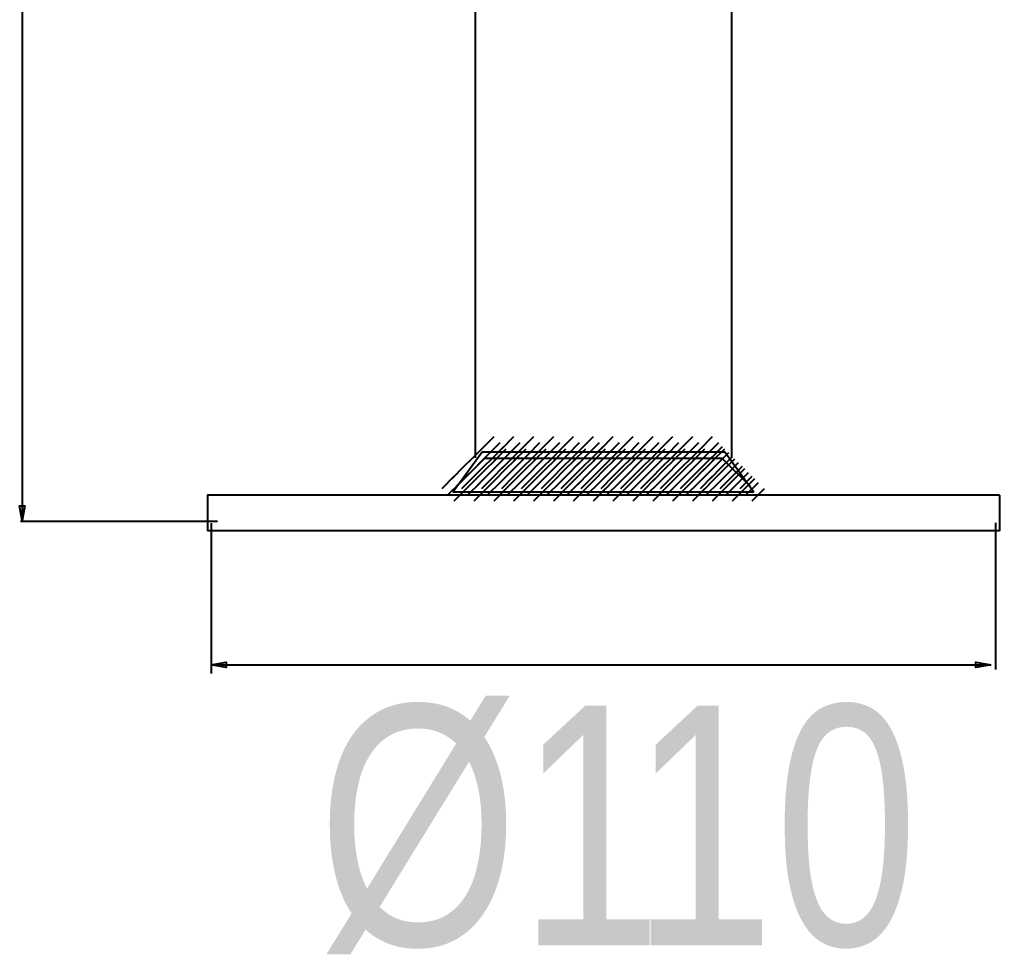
# Model space of a CAD drawing. Extents: x 25 to 223, y 27 to 321.
# Drawn here: x 38.94 to 74.28, y 26.64 to 60.35 of the extents above; entities that cross this region are included whole.
import ezdxf

# ---------------------------------------------------------------- set-up
doc = ezdxf.new("R2010")
doc.units = 0
doc.layers.add('LIVELLO_1', color=160, linetype='Continuous')
doc.styles.add('STD', font='txt')

# ---------------------------------------------------------------- blocks, each defined once
blk = doc.blocks.new('AI9-BLK169')
at = {"layer": 'LIVELLO_1', "color": 7}
for p, q in [((4.666382, -0.332279), (5.105976, 0.110071)), ((4.886179, -0.552077), (5.326979, -0.109726)), ((5.105976, -0.771874), (5.54936, -0.332279))]:
    blk.add_line(p, q, dxfattribs=at)
blk = doc.blocks.new('AI9-BLK168')
at = {"layer": 'LIVELLO_1', "color": 7}
blk.add_blockref('AI9-BLK169', (0, 0), dxfattribs=at)
blk = doc.blocks.new('AI9-BLK165')
at = {"layer": 'LIVELLO_1', "color": 7}
for p, q in [((4.216625, -0.332279), (4.656219, 0.110071)), ((4.436422, -0.552077), (4.878427, -0.109726)), ((4.656219, -0.771874), (5.098225, -0.332279))]:
    blk.add_line(p, q, dxfattribs=at)
blk = doc.blocks.new('AI9-BLK164')
at = {"layer": 'LIVELLO_1', "color": 7}
blk.add_blockref('AI9-BLK165', (0, 0), dxfattribs=at)
blk = doc.blocks.new('AI9-BLK163')
at = {"layer": 'LIVELLO_1', "color": 7}
for p, q in [((4.488098, -0.150895), (4.927692, 0.291111)), ((4.707895, -0.373104), (5.147489, 0.071658)), ((4.927692, -0.592901), (5.36987, -0.150895))]:
    blk.add_line(p, q, dxfattribs=at)
blk = doc.blocks.new('AI9-BLK162')
at = {"layer": 'LIVELLO_1', "color": 7}
blk.add_blockref('AI9-BLK163', (0, 0), dxfattribs=at)
blk = doc.blocks.new('AI9-BLK159')
at = {"layer": 'LIVELLO_1', "color": 7}
for p, q in [((3.499873, -0.332279), (3.939294, 0.110071)), ((3.719497, -0.552077), (4.161675, -0.109726)), ((3.939294, -0.771874), (4.381472, -0.332279))]:
    blk.add_line(p, q, dxfattribs=at)
blk = doc.blocks.new('AI9-BLK158')
at = {"layer": 'LIVELLO_1', "color": 7}
blk.add_blockref('AI9-BLK159', (0, 0), dxfattribs=at)
blk = doc.blocks.new('AI9-BLK157')
at = {"layer": 'LIVELLO_1', "color": 7}
for p, q in [((3.858851, -0.150895), (4.298446, 0.291111)), ((4.078649, -0.373104), (4.520654, 0.071658)), ((4.298446, -0.592901), (4.740451, -0.150895))]:
    blk.add_line(p, q, dxfattribs=at)
blk = doc.blocks.new('AI9-BLK156')
at = {"layer": 'LIVELLO_1', "color": 7}
blk.add_blockref('AI9-BLK157', (0, 0), dxfattribs=at)
blk = doc.blocks.new('AI9-BLK155')
at = {"layer": 'LIVELLO_1', "color": 7}
for p, q in [((4.216625, 0.092156), (4.656219, 0.534162)), ((4.436422, -0.127641), (4.878427, 0.314365)), ((4.656219, -0.347438), (5.098225, 0.092156))]:
    blk.add_line(p, q, dxfattribs=at)
blk = doc.blocks.new('AI9-BLK154')
at = {"layer": 'LIVELLO_1', "color": 7}
blk.add_blockref('AI9-BLK155', (0, 0), dxfattribs=at)
blk = doc.blocks.new('AI9-BLK151')
at = {"layer": 'LIVELLO_1', "color": 7}
for p, q in [((2.782948, -0.332279), (3.225126, 0.110071)), ((3.002745, -0.552077), (3.444923, -0.109726)), ((3.225126, -0.771874), (3.664548, -0.332279))]:
    blk.add_line(p, q, dxfattribs=at)
blk = doc.blocks.new('AI9-BLK150')
at = {"layer": 'LIVELLO_1', "color": 7}
blk.add_blockref('AI9-BLK151', (0, 0), dxfattribs=at)
blk = doc.blocks.new('AI9-BLK149')
at = {"layer": 'LIVELLO_1', "color": 7}
for p, q in [((3.142099, -0.150895), (3.584105, 0.291111)), ((3.361724, -0.373104), (3.803902, 0.071658)), ((3.584105, -0.592901), (4.023699, -0.150895))]:
    blk.add_line(p, q, dxfattribs=at)
blk = doc.blocks.new('AI9-BLK148')
at = {"layer": 'LIVELLO_1', "color": 7}
blk.add_blockref('AI9-BLK149', (0, 0), dxfattribs=at)
blk = doc.blocks.new('AI9-BLK147')
at = {"layer": 'LIVELLO_1', "color": 7}
for p, q in [((3.499873, 0.092156), (3.939294, 0.534162)), ((3.719497, -0.127641), (4.161675, 0.314365)), ((3.939294, -0.347438), (4.381472, 0.092156))]:
    blk.add_line(p, q, dxfattribs=at)
blk = doc.blocks.new('AI9-BLK146')
at = {"layer": 'LIVELLO_1', "color": 7}
blk.add_blockref('AI9-BLK147', (0, 0), dxfattribs=at)
blk = doc.blocks.new('AI9-BLK145')
at = {"layer": 'LIVELLO_1', "color": 7}
for p, q in [((3.858851, 0.270957), (4.298446, 0.712963)), ((4.078649, 0.05116), (4.520654, 0.490754)), ((4.298446, -0.168637), (4.740451, 0.270957))]:
    blk.add_line(p, q, dxfattribs=at)
blk = doc.blocks.new('AI9-BLK144')
at = {"layer": 'LIVELLO_1', "color": 7}
blk.add_blockref('AI9-BLK145', (0, 0), dxfattribs=at)
blk = doc.blocks.new('AI9-BLK141')
at = {"layer": 'LIVELLO_1', "color": 7}
for p, q in [((2.066196, -0.332279), (2.508202, 0.110071)), ((2.288405, -0.552077), (2.727999, -0.109726)), ((2.508202, -0.771874), (2.947796, -0.332279))]:
    blk.add_line(p, q, dxfattribs=at)
blk = doc.blocks.new('AI9-BLK140')
at = {"layer": 'LIVELLO_1', "color": 7}
blk.add_blockref('AI9-BLK141', (0, 0), dxfattribs=at)
blk = doc.blocks.new('AI9-BLK139')
at = {"layer": 'LIVELLO_1', "color": 7}
for p, q in [((2.423969, -0.150895), (2.867353, 0.291111)), ((2.643766, -0.373104), (3.08715, 0.071658)), ((2.867353, -0.592901), (3.306775, -0.150895))]:
    blk.add_line(p, q, dxfattribs=at)
blk = doc.blocks.new('AI9-BLK138')
at = {"layer": 'LIVELLO_1', "color": 7}
blk.add_blockref('AI9-BLK139', (0, 0), dxfattribs=at)
blk = doc.blocks.new('AI9-BLK137')
at = {"layer": 'LIVELLO_1', "color": 7}
for p, q in [((2.782948, 0.092156), (3.225126, 0.534162)), ((3.002745, -0.127641), (3.444923, 0.314365)), ((3.225126, -0.347438), (3.664548, 0.092156))]:
    blk.add_line(p, q, dxfattribs=at)
blk = doc.blocks.new('AI9-BLK136')
at = {"layer": 'LIVELLO_1', "color": 7}
blk.add_blockref('AI9-BLK137', (0, 0), dxfattribs=at)
blk = doc.blocks.new('AI9-BLK135')
at = {"layer": 'LIVELLO_1', "color": 7}
for p, q in [((3.142099, 0.270957), (3.584105, 0.712963)), ((3.361724, 0.05116), (3.803902, 0.490754)), ((3.584105, -0.168637), (4.023699, 0.270957))]:
    blk.add_line(p, q, dxfattribs=at)
blk = doc.blocks.new('AI9-BLK134')
at = {"layer": 'LIVELLO_1', "color": 7}
blk.add_blockref('AI9-BLK135', (0, 0), dxfattribs=at)
blk = doc.blocks.new('AI9-BLK133')
at = {"layer": 'LIVELLO_1', "color": 7}
for p, q in [((3.499873, 0.449929), (3.939294, 0.891935)), ((3.719497, 0.230132), (4.161675, 0.669727)), ((3.939294, 0.010335), (4.381472, 0.449929))]:
    blk.add_line(p, q, dxfattribs=at)
blk = doc.blocks.new('AI9-BLK132')
at = {"layer": 'LIVELLO_1', "color": 7}
blk.add_blockref('AI9-BLK133', (0, 0), dxfattribs=at)
blk = doc.blocks.new('AI9-BLK129')
at = {"layer": 'LIVELLO_1', "color": 7}
for p, q in [((1.351855, -0.332279), (1.79145, 0.110071)), ((1.571653, -0.552077), (2.011247, -0.109726)), ((1.79145, -0.771874), (2.233455, -0.332279))]:
    blk.add_line(p, q, dxfattribs=at)
blk = doc.blocks.new('AI9-BLK128')
at = {"layer": 'LIVELLO_1', "color": 7}
blk.add_blockref('AI9-BLK129', (0, 0), dxfattribs=at)
blk = doc.blocks.new('AI9-BLK127')
at = {"layer": 'LIVELLO_1', "color": 7}
for p, q in [((1.707045, -0.150895), (2.149223, 0.291111)), ((1.929426, -0.373104), (2.36902, 0.071658)), ((2.149223, -0.592901), (2.588817, -0.150895))]:
    blk.add_line(p, q, dxfattribs=at)
blk = doc.blocks.new('AI9-BLK126')
at = {"layer": 'LIVELLO_1', "color": 7}
blk.add_blockref('AI9-BLK127', (0, 0), dxfattribs=at)
blk = doc.blocks.new('AI9-BLK125')
at = {"layer": 'LIVELLO_1', "color": 7}
for p, q in [((2.066196, 0.092156), (2.508202, 0.534162)), ((2.288405, -0.127641), (2.727999, 0.314365)), ((2.508202, -0.347438), (2.947796, 0.092156))]:
    blk.add_line(p, q, dxfattribs=at)
blk = doc.blocks.new('AI9-BLK124')
at = {"layer": 'LIVELLO_1', "color": 7}
blk.add_blockref('AI9-BLK125', (0, 0), dxfattribs=at)
blk = doc.blocks.new('AI9-BLK123')
at = {"layer": 'LIVELLO_1', "color": 7}
for p, q in [((2.423969, 0.270957), (2.867353, 0.712963)), ((2.643766, 0.05116), (3.08715, 0.490754)), ((2.867353, -0.168637), (3.306775, 0.270957))]:
    blk.add_line(p, q, dxfattribs=at)
blk = doc.blocks.new('AI9-BLK122')
at = {"layer": 'LIVELLO_1', "color": 7}
blk.add_blockref('AI9-BLK123', (0, 0), dxfattribs=at)
blk = doc.blocks.new('AI9-BLK121')
at = {"layer": 'LIVELLO_1', "color": 7}
for p, q in [((2.782948, 0.449929), (3.225126, 0.891935)), ((3.002745, 0.230132), (3.444923, 0.669727)), ((3.225126, 0.010335), (3.664548, 0.449929))]:
    blk.add_line(p, q, dxfattribs=at)
blk = doc.blocks.new('AI9-BLK120')
at = {"layer": 'LIVELLO_1', "color": 7}
blk.add_blockref('AI9-BLK121', (0, 0), dxfattribs=at)
blk = doc.blocks.new('AI9-BLK117')
at = {"layer": 'LIVELLO_1', "color": 7}
for p, q in [((0.635103, -0.332279), (1.074525, 0.110071)), ((0.854728, -0.552077), (1.294322, -0.109726)), ((1.074525, -0.771874), (1.516703, -0.332279))]:
    blk.add_line(p, q, dxfattribs=at)
blk = doc.blocks.new('AI9-BLK116')
at = {"layer": 'LIVELLO_1', "color": 7}
blk.add_blockref('AI9-BLK117', (0, 0), dxfattribs=at)
blk = doc.blocks.new('AI9-BLK115')
at = {"layer": 'LIVELLO_1', "color": 7}
for p, q in [((0.992877, -0.150895), (1.432298, 0.291111)), ((1.212674, -0.373104), (1.652096, 0.071658)), ((1.432298, -0.592901), (1.874476, -0.150895))]:
    blk.add_line(p, q, dxfattribs=at)
blk = doc.blocks.new('AI9-BLK114')
at = {"layer": 'LIVELLO_1', "color": 7}
blk.add_blockref('AI9-BLK115', (0, 0), dxfattribs=at)
blk = doc.blocks.new('AI9-BLK113')
at = {"layer": 'LIVELLO_1', "color": 7}
for p, q in [((1.351855, 0.092156), (1.79145, 0.534162)), ((1.571653, -0.127641), (2.011247, 0.311953)), ((1.79145, -0.347438), (2.233455, 0.092156))]:
    blk.add_line(p, q, dxfattribs=at)
blk = doc.blocks.new('AI9-BLK112')
at = {"layer": 'LIVELLO_1', "color": 7}
blk.add_blockref('AI9-BLK113', (0, 0), dxfattribs=at)
blk = doc.blocks.new('AI9-BLK111')
at = {"layer": 'LIVELLO_1', "color": 7}
for p, q in [((1.707045, 0.270957), (2.149223, 0.712963)), ((1.929426, 0.05116), (2.36902, 0.490754)), ((2.149223, -0.168637), (2.588817, 0.270957))]:
    blk.add_line(p, q, dxfattribs=at)
blk = doc.blocks.new('AI9-BLK110')
at = {"layer": 'LIVELLO_1', "color": 7}
blk.add_blockref('AI9-BLK111', (0, 0), dxfattribs=at)
blk = doc.blocks.new('AI9-BLK109')
at = {"layer": 'LIVELLO_1', "color": 7}
for p, q in [((2.066196, 0.449929), (2.508202, 0.891935)), ((2.288405, 0.230132), (2.727999, 0.669727)), ((2.508202, 0.010335), (2.947796, 0.449929))]:
    blk.add_line(p, q, dxfattribs=at)
blk = doc.blocks.new('AI9-BLK108')
at = {"layer": 'LIVELLO_1', "color": 7}
blk.add_blockref('AI9-BLK109', (0, 0), dxfattribs=at)
blk = doc.blocks.new('AI9-BLK105')
at = {"layer": 'LIVELLO_1', "color": 7}
for p, q in [((-0.083027, -0.332279), (0.356567, 0.110071)), ((0.13677, -0.552077), (0.580154, -0.109726)), ((0.356567, -0.771874), (0.799951, -0.332279))]:
    blk.add_line(p, q, dxfattribs=at)
blk = doc.blocks.new('AI9-BLK104')
at = {"layer": 'LIVELLO_1', "color": 7}
blk.add_blockref('AI9-BLK105', (0, 0), dxfattribs=at)
blk = doc.blocks.new('AI9-BLK103')
at = {"layer": 'LIVELLO_1', "color": 7}
for p, q in [((0.275952, -0.150895), (0.715546, 0.291111)), ((0.495749, -0.373104), (0.937927, 0.071658)), ((0.715546, -0.592901), (1.157724, -0.150895))]:
    blk.add_line(p, q, dxfattribs=at)
blk = doc.blocks.new('AI9-BLK102')
at = {"layer": 'LIVELLO_1', "color": 7}
blk.add_blockref('AI9-BLK103', (0, 0), dxfattribs=at)
blk = doc.blocks.new('AI9-BLK101')
at = {"layer": 'LIVELLO_1', "color": 7}
for p, q in [((0.635103, 0.092156), (1.074525, 0.534162)), ((0.854728, -0.127641), (1.294322, 0.311953)), ((1.074525, -0.347438), (1.516703, 0.092156))]:
    blk.add_line(p, q, dxfattribs=at)
blk = doc.blocks.new('AI9-BLK100')
at = {"layer": 'LIVELLO_1', "color": 7}
blk.add_blockref('AI9-BLK101', (0, 0), dxfattribs=at)
blk = doc.blocks.new('AI9-BLK99')
at = {"layer": 'LIVELLO_1', "color": 7}
for p, q in [((0.992877, 0.270957), (1.432298, 0.712963)), ((1.212674, 0.05116), (1.652096, 0.490754)), ((1.432298, -0.168637), (1.874476, 0.270957))]:
    blk.add_line(p, q, dxfattribs=at)
blk = doc.blocks.new('AI9-BLK98')
at = {"layer": 'LIVELLO_1', "color": 7}
blk.add_blockref('AI9-BLK99', (0, 0), dxfattribs=at)
blk = doc.blocks.new('AI9-BLK97')
at = {"layer": 'LIVELLO_1', "color": 7}
for p, q in [((1.351855, 0.449929), (1.79145, 0.891935)), ((1.571653, 0.230132), (2.011247, 0.669727)), ((1.79145, 0.010335), (2.233455, 0.449929))]:
    blk.add_line(p, q, dxfattribs=at)
blk = doc.blocks.new('AI9-BLK96')
at = {"layer": 'LIVELLO_1', "color": 7}
blk.add_blockref('AI9-BLK97', (0, 0), dxfattribs=at)
blk = doc.blocks.new('AI9-BLK93')
at = {"layer": 'LIVELLO_1', "color": 7}
for p, q in [((-0.799951, -0.332279), (-0.357773, 0.110071)), ((-0.580154, -0.552077), (-0.137976, -0.109726)), ((-0.357773, -0.771874), (0.081821, -0.332279))]:
    blk.add_line(p, q, dxfattribs=at)
blk = doc.blocks.new('AI9-BLK92')
at = {"layer": 'LIVELLO_1', "color": 7}
blk.add_blockref('AI9-BLK93', (0, 0), dxfattribs=at)
blk = doc.blocks.new('AI9-BLK91')
at = {"layer": 'LIVELLO_1', "color": 7}
for p, q in [((-0.4408, -0.150895), (0.001206, 0.291111)), ((-0.221003, -0.373104), (0.221003, 0.071658)), ((0.001206, -0.592901), (0.4408, -0.150895))]:
    blk.add_line(p, q, dxfattribs=at)
blk = doc.blocks.new('AI9-BLK90')
at = {"layer": 'LIVELLO_1', "color": 7}
blk.add_blockref('AI9-BLK91', (0, 0), dxfattribs=at)
blk = doc.blocks.new('AI9-BLK89')
at = {"layer": 'LIVELLO_1', "color": 7}
for p, q in [((-0.083027, 0.092156), (0.356567, 0.534162)), ((0.13677, -0.127641), (0.580154, 0.311953)), ((0.356567, -0.347438), (0.799951, 0.092156))]:
    blk.add_line(p, q, dxfattribs=at)
blk = doc.blocks.new('AI9-BLK88')
at = {"layer": 'LIVELLO_1', "color": 7}
blk.add_blockref('AI9-BLK89', (0, 0), dxfattribs=at)
blk = doc.blocks.new('AI9-BLK87')
at = {"layer": 'LIVELLO_1', "color": 7}
for p, q in [((0.275952, 0.270957), (0.715546, 0.712963)), ((0.495749, 0.05116), (0.937927, 0.490754)), ((0.715546, -0.168637), (1.157724, 0.270957))]:
    blk.add_line(p, q, dxfattribs=at)
blk = doc.blocks.new('AI9-BLK86')
at = {"layer": 'LIVELLO_1', "color": 7}
blk.add_blockref('AI9-BLK87', (0, 0), dxfattribs=at)
blk = doc.blocks.new('AI9-BLK85')
at = {"layer": 'LIVELLO_1', "color": 7}
for p, q in [((0.635103, 0.449929), (1.074525, 0.891935)), ((0.854728, 0.230132), (1.294322, 0.669727)), ((1.074525, 0.010335), (1.516703, 0.449929))]:
    blk.add_line(p, q, dxfattribs=at)
blk = doc.blocks.new('AI9-BLK84')
at = {"layer": 'LIVELLO_1', "color": 7}
blk.add_blockref('AI9-BLK85', (0, 0), dxfattribs=at)
blk = doc.blocks.new('AI9-BLK81')
at = {"layer": 'LIVELLO_1', "color": 7}
for p, q in [((-1.516703, -0.332279), (-1.074698, 0.110071)), ((-1.294322, -0.552077), (-0.8549, -0.109726)), ((-1.074698, -0.771874), (-0.635103, -0.332279))]:
    blk.add_line(p, q, dxfattribs=at)
blk = doc.blocks.new('AI9-BLK80')
at = {"layer": 'LIVELLO_1', "color": 7}
blk.add_blockref('AI9-BLK81', (0, 0), dxfattribs=at)
blk = doc.blocks.new('AI9-BLK79')
at = {"layer": 'LIVELLO_1', "color": 7}
for p, q in [((-1.157724, -0.150895), (-0.715546, 0.291111)), ((-0.937927, -0.373104), (-0.495749, 0.071658)), ((-0.715546, -0.592901), (-0.275952, -0.150895))]:
    blk.add_line(p, q, dxfattribs=at)
blk = doc.blocks.new('AI9-BLK78')
at = {"layer": 'LIVELLO_1', "color": 7}
blk.add_blockref('AI9-BLK79', (0, 0), dxfattribs=at)
blk = doc.blocks.new('AI9-BLK77')
at = {"layer": 'LIVELLO_1', "color": 7}
for p, q in [((-0.799951, 0.092156), (-0.357773, 0.534162)), ((-0.580154, -0.127641), (-0.137976, 0.311953)), ((-0.357773, -0.347438), (0.081821, 0.092156))]:
    blk.add_line(p, q, dxfattribs=at)
blk = doc.blocks.new('AI9-BLK76')
at = {"layer": 'LIVELLO_1', "color": 7}
blk.add_blockref('AI9-BLK77', (0, 0), dxfattribs=at)
blk = doc.blocks.new('AI9-BLK75')
at = {"layer": 'LIVELLO_1', "color": 7}
for p, q in [((-0.4408, 0.270957), (-0.001378, 0.712963)), ((-0.221003, 0.05116), (0.221003, 0.490754)), ((-0.001378, -0.168637), (0.4408, 0.270957))]:
    blk.add_line(p, q, dxfattribs=at)
blk = doc.blocks.new('AI9-BLK74')
at = {"layer": 'LIVELLO_1', "color": 7}
blk.add_blockref('AI9-BLK75', (0, 0), dxfattribs=at)
blk = doc.blocks.new('AI9-BLK73')
at = {"layer": 'LIVELLO_1', "color": 7}
for p, q in [((-0.083027, 0.449929), (0.356567, 0.891935)), ((0.13677, 0.230132), (0.580154, 0.669727)), ((0.356567, 0.010335), (0.799951, 0.449929))]:
    blk.add_line(p, q, dxfattribs=at)
blk = doc.blocks.new('AI9-BLK72')
at = {"layer": 'LIVELLO_1', "color": 7}
blk.add_blockref('AI9-BLK73', (0, 0), dxfattribs=at)
blk = doc.blocks.new('AI9-BLK69')
at = {"layer": 'LIVELLO_1', "color": 7}
for p, q in [((-2.233628, -0.332279), (-1.79145, 0.110071)), ((-2.011247, -0.552077), (-1.571653, -0.109726)), ((-1.79145, -0.771874), (-1.351855, -0.332279))]:
    blk.add_line(p, q, dxfattribs=at)
blk = doc.blocks.new('AI9-BLK68')
at = {"layer": 'LIVELLO_1', "color": 7}
blk.add_blockref('AI9-BLK69', (0, 0), dxfattribs=at)
blk = doc.blocks.new('AI9-BLK67')
at = {"layer": 'LIVELLO_1', "color": 7}
for p, q in [((-1.874476, -0.150895), (-1.432471, 0.291111)), ((-1.652096, -0.373104), (-1.212674, 0.071658)), ((-1.432471, -0.592901), (-0.992877, -0.150895))]:
    blk.add_line(p, q, dxfattribs=at)
blk = doc.blocks.new('AI9-BLK66')
at = {"layer": 'LIVELLO_1', "color": 7}
blk.add_blockref('AI9-BLK67', (0, 0), dxfattribs=at)
blk = doc.blocks.new('AI9-BLK65')
at = {"layer": 'LIVELLO_1', "color": 7}
for p, q in [((-1.516703, 0.092156), (-1.074698, 0.534162)), ((-1.294322, -0.127641), (-0.8549, 0.311953)), ((-1.074698, -0.347438), (-0.635103, 0.092156))]:
    blk.add_line(p, q, dxfattribs=at)
blk = doc.blocks.new('AI9-BLK64')
at = {"layer": 'LIVELLO_1', "color": 7}
blk.add_blockref('AI9-BLK65', (0, 0), dxfattribs=at)
blk = doc.blocks.new('AI9-BLK63')
at = {"layer": 'LIVELLO_1', "color": 7}
for p, q in [((-1.157724, 0.270957), (-0.715546, 0.712963)), ((-0.937927, 0.05116), (-0.495749, 0.490754)), ((-0.715546, -0.168637), (-0.275952, 0.270957))]:
    blk.add_line(p, q, dxfattribs=at)
blk = doc.blocks.new('AI9-BLK62')
at = {"layer": 'LIVELLO_1', "color": 7}
blk.add_blockref('AI9-BLK63', (0, 0), dxfattribs=at)
blk = doc.blocks.new('AI9-BLK61')
at = {"layer": 'LIVELLO_1', "color": 7}
for p, q in [((-0.799951, 0.449929), (-0.357773, 0.891935)), ((-0.580154, 0.230132), (-0.137976, 0.669727)), ((-0.357773, 0.010335), (0.081821, 0.449929))]:
    blk.add_line(p, q, dxfattribs=at)
blk = doc.blocks.new('AI9-BLK60')
at = {"layer": 'LIVELLO_1', "color": 7}
blk.add_blockref('AI9-BLK61', (0, 0), dxfattribs=at)
blk = doc.blocks.new('AI9-BLK57')
at = {"layer": 'LIVELLO_1', "color": 7}
for p, q in [((-2.947796, -0.332279), (-2.508202, 0.110071)), ((-2.727999, -0.552077), (-2.288577, -0.109726)), ((-2.508202, -0.771874), (-2.066196, -0.332279))]:
    blk.add_line(p, q, dxfattribs=at)
blk = doc.blocks.new('AI9-BLK56')
at = {"layer": 'LIVELLO_1', "color": 7}
blk.add_blockref('AI9-BLK57', (0, 0), dxfattribs=at)
blk = doc.blocks.new('AI9-BLK55')
at = {"layer": 'LIVELLO_1', "color": 7}
for p, q in [((-2.590023, -0.150895), (-2.150429, 0.291111)), ((-2.370226, -0.373104), (-1.929426, 0.071658)), ((-2.150429, -0.592901), (-1.707045, -0.150895))]:
    blk.add_line(p, q, dxfattribs=at)
blk = doc.blocks.new('AI9-BLK54')
at = {"layer": 'LIVELLO_1', "color": 7}
blk.add_blockref('AI9-BLK55', (0, 0), dxfattribs=at)
blk = doc.blocks.new('AI9-BLK53')
at = {"layer": 'LIVELLO_1', "color": 7}
for p, q in [((-2.233628, 0.092156), (-1.79145, 0.534162)), ((-2.011247, -0.127641), (-1.571653, 0.311953)), ((-1.79145, -0.347438), (-1.351855, 0.092156))]:
    blk.add_line(p, q, dxfattribs=at)
blk = doc.blocks.new('AI9-BLK52')
at = {"layer": 'LIVELLO_1', "color": 7}
blk.add_blockref('AI9-BLK53', (0, 0), dxfattribs=at)
blk = doc.blocks.new('AI9-BLK51')
at = {"layer": 'LIVELLO_1', "color": 7}
for p, q in [((-1.874476, 0.270957), (-1.432471, 0.712963)), ((-1.652096, 0.05116), (-1.212674, 0.490754)), ((-1.432471, -0.168637), (-0.992877, 0.270957))]:
    blk.add_line(p, q, dxfattribs=at)
blk = doc.blocks.new('AI9-BLK50')
at = {"layer": 'LIVELLO_1', "color": 7}
blk.add_blockref('AI9-BLK51', (0, 0), dxfattribs=at)
blk = doc.blocks.new('AI9-BLK49')
at = {"layer": 'LIVELLO_1', "color": 7}
for p, q in [((-1.516703, 0.449929), (-1.074698, 0.891935)), ((-1.294322, 0.230132), (-0.8549, 0.669727)), ((-1.074698, 0.010335), (-0.635103, 0.449929))]:
    blk.add_line(p, q, dxfattribs=at)
blk = doc.blocks.new('AI9-BLK48')
at = {"layer": 'LIVELLO_1', "color": 7}
blk.add_blockref('AI9-BLK49', (0, 0), dxfattribs=at)
blk = doc.blocks.new('AI9-BLK45')
at = {"layer": 'LIVELLO_1', "color": 7}
for p, q in [((-3.66472, -0.332279), (-3.225126, 0.110071)), ((-3.444923, -0.552077), (-3.002745, -0.109726)), ((-3.225126, -0.771874), (-2.782948, -0.332279))]:
    blk.add_line(p, q, dxfattribs=at)
blk = doc.blocks.new('AI9-BLK44')
at = {"layer": 'LIVELLO_1', "color": 7}
blk.add_blockref('AI9-BLK45', (0, 0), dxfattribs=at)
blk = doc.blocks.new('AI9-BLK43')
at = {"layer": 'LIVELLO_1', "color": 7}
for p, q in [((-3.306947, -0.150895), (-2.867353, 0.291111)), ((-3.08715, -0.373104), (-2.644972, 0.071658)), ((-2.867353, -0.592901), (-2.425175, -0.150895))]:
    blk.add_line(p, q, dxfattribs=at)
blk = doc.blocks.new('AI9-BLK42')
at = {"layer": 'LIVELLO_1', "color": 7}
blk.add_blockref('AI9-BLK43', (0, 0), dxfattribs=at)
blk = doc.blocks.new('AI9-BLK41')
at = {"layer": 'LIVELLO_1', "color": 7}
for p, q in [((-2.947796, 0.092156), (-2.508202, 0.534162)), ((-2.727999, -0.127641), (-2.288577, 0.311953)), ((-2.508202, -0.347438), (-2.066196, 0.092156))]:
    blk.add_line(p, q, dxfattribs=at)
blk = doc.blocks.new('AI9-BLK40')
at = {"layer": 'LIVELLO_1', "color": 7}
blk.add_blockref('AI9-BLK41', (0, 0), dxfattribs=at)
blk = doc.blocks.new('AI9-BLK39')
at = {"layer": 'LIVELLO_1', "color": 7}
for p, q in [((-2.590023, 0.270957), (-2.150429, 0.712963)), ((-2.370226, 0.05116), (-1.929426, 0.490754)), ((-2.150429, -0.168637), (-1.707045, 0.270957))]:
    blk.add_line(p, q, dxfattribs=at)
blk = doc.blocks.new('AI9-BLK38')
at = {"layer": 'LIVELLO_1', "color": 7}
blk.add_blockref('AI9-BLK39', (0, 0), dxfattribs=at)
blk = doc.blocks.new('AI9-BLK37')
at = {"layer": 'LIVELLO_1', "color": 7}
for p, q in [((-2.233628, 0.449929), (-1.79145, 0.891935)), ((-2.011247, 0.230132), (-1.571653, 0.669727)), ((-1.79145, 0.010335), (-1.351855, 0.449929))]:
    blk.add_line(p, q, dxfattribs=at)
blk = doc.blocks.new('AI9-BLK36')
at = {"layer": 'LIVELLO_1', "color": 7}
blk.add_blockref('AI9-BLK37', (0, 0), dxfattribs=at)
blk = doc.blocks.new('AI9-BLK33')
at = {"layer": 'LIVELLO_1', "color": 7}
for p, q in [((-4.381472, -0.332279), (-3.939294, 0.110071)), ((-4.161675, -0.552077), (-3.71967, -0.109726)), ((-3.939294, -0.771874), (-3.499873, -0.332279))]:
    blk.add_line(p, q, dxfattribs=at)
blk = doc.blocks.new('AI9-BLK32')
at = {"layer": 'LIVELLO_1', "color": 7}
blk.add_blockref('AI9-BLK33', (0, 0), dxfattribs=at)
blk = doc.blocks.new('AI9-BLK31')
at = {"layer": 'LIVELLO_1', "color": 7}
for p, q in [((-4.023699, -0.150895), (-3.584105, 0.291111)), ((-3.803902, -0.373104), (-3.361896, 0.071658)), ((-3.584105, -0.592901), (-3.142099, -0.150895))]:
    blk.add_line(p, q, dxfattribs=at)
blk = doc.blocks.new('AI9-BLK30')
at = {"layer": 'LIVELLO_1', "color": 7}
blk.add_blockref('AI9-BLK31', (0, 0), dxfattribs=at)
blk = doc.blocks.new('AI9-BLK29')
at = {"layer": 'LIVELLO_1', "color": 7}
for p, q in [((-3.66472, 0.092156), (-3.225126, 0.534162)), ((-3.444923, -0.127641), (-3.002745, 0.311953)), ((-3.225126, -0.347438), (-2.782948, 0.092156))]:
    blk.add_line(p, q, dxfattribs=at)
blk = doc.blocks.new('AI9-BLK28')
at = {"layer": 'LIVELLO_1', "color": 7}
blk.add_blockref('AI9-BLK29', (0, 0), dxfattribs=at)
blk = doc.blocks.new('AI9-BLK27')
at = {"layer": 'LIVELLO_1', "color": 7}
for p, q in [((-3.306947, 0.270957), (-2.867353, 0.712963)), ((-3.08715, 0.05116), (-2.644972, 0.490754)), ((-2.867353, -0.168637), (-2.425175, 0.270957))]:
    blk.add_line(p, q, dxfattribs=at)
blk = doc.blocks.new('AI9-BLK26')
at = {"layer": 'LIVELLO_1', "color": 7}
blk.add_blockref('AI9-BLK27', (0, 0), dxfattribs=at)
blk = doc.blocks.new('AI9-BLK25')
at = {"layer": 'LIVELLO_1', "color": 7}
for p, q in [((-2.947796, 0.449929), (-2.508202, 0.891935)), ((-2.727999, 0.230132), (-2.288577, 0.669727)), ((-2.508202, 0.010335), (-2.066196, 0.449929))]:
    blk.add_line(p, q, dxfattribs=at)
blk = doc.blocks.new('AI9-BLK24')
at = {"layer": 'LIVELLO_1', "color": 7}
blk.add_blockref('AI9-BLK25', (0, 0), dxfattribs=at)
blk = doc.blocks.new('AI9-BLK21')
at = {"layer": 'LIVELLO_1', "color": 7}
for p, q in [((-5.099603, -0.332279), (-4.656219, 0.110071)), ((-4.879806, -0.552077), (-4.436422, -0.109726)), ((-4.656219, -0.771874), (-4.216625, -0.332279))]:
    blk.add_line(p, q, dxfattribs=at)
blk = doc.blocks.new('AI9-BLK20')
at = {"layer": 'LIVELLO_1', "color": 7}
blk.add_blockref('AI9-BLK21', (0, 0), dxfattribs=at)
blk = doc.blocks.new('AI9-BLK19')
at = {"layer": 'LIVELLO_1', "color": 7}
for p, q in [((-4.740451, -0.150895), (-4.298446, 0.291111)), ((-4.520827, -0.373104), (-4.078649, 0.071658)), ((-4.298446, -0.592901), (-3.858851, -0.150895))]:
    blk.add_line(p, q, dxfattribs=at)
blk = doc.blocks.new('AI9-BLK18')
at = {"layer": 'LIVELLO_1', "color": 7}
blk.add_blockref('AI9-BLK19', (0, 0), dxfattribs=at)
blk = doc.blocks.new('AI9-BLK17')
at = {"layer": 'LIVELLO_1', "color": 7}
for p, q in [((-4.381472, 0.092156), (-3.939294, 0.534162)), ((-4.161675, -0.127641), (-3.71967, 0.311953)), ((-3.939294, -0.347438), (-3.499873, 0.092156))]:
    blk.add_line(p, q, dxfattribs=at)
blk = doc.blocks.new('AI9-BLK16')
at = {"layer": 'LIVELLO_1', "color": 7}
blk.add_blockref('AI9-BLK17', (0, 0), dxfattribs=at)
blk = doc.blocks.new('AI9-BLK15')
at = {"layer": 'LIVELLO_1', "color": 7}
for p, q in [((-4.023699, 0.270957), (-3.584105, 0.712963)), ((-3.803902, 0.05116), (-3.361896, 0.490754)), ((-3.584105, -0.168637), (-3.142099, 0.270957))]:
    blk.add_line(p, q, dxfattribs=at)
blk = doc.blocks.new('AI9-BLK14')
at = {"layer": 'LIVELLO_1', "color": 7}
blk.add_blockref('AI9-BLK15', (0, 0), dxfattribs=at)
blk = doc.blocks.new('AI9-BLK13')
at = {"layer": 'LIVELLO_1', "color": 7}
for p, q in [((-3.66472, 0.449929), (-3.225126, 0.891935)), ((-3.444923, 0.230132), (-3.002745, 0.669727)), ((-3.225126, 0.010335), (-2.782948, 0.449929))]:
    blk.add_line(p, q, dxfattribs=at)
blk = doc.blocks.new('AI9-BLK12')
at = {"layer": 'LIVELLO_1', "color": 7}
blk.add_blockref('AI9-BLK13', (0, 0), dxfattribs=at)
blk = doc.blocks.new('AI9-BLK11')
at = {"layer": 'LIVELLO_1', "color": 7}
for p, q in [((-5.54936, -0.332279), (-5.107354, 0.110071)), ((-5.327151, -0.552077), (-4.887557, -0.109726)), ((-5.107354, -0.771874), (-4.66776, -0.332279))]:
    blk.add_line(p, q, dxfattribs=at)
blk = doc.blocks.new('AI9-BLK10')
at = {"layer": 'LIVELLO_1', "color": 7}
blk.add_blockref('AI9-BLK11', (0, 0), dxfattribs=at)
blk = doc.blocks.new('AI9-BLK9')
at = {"layer": 'LIVELLO_1', "color": 7}
for p, q in [((-5.36987, -0.150895), (-4.927692, 0.291111)), ((-5.147489, -0.373104), (-4.707895, 0.071658)), ((-4.927692, -0.592901), (-4.48827, -0.150895))]:
    blk.add_line(p, q, dxfattribs=at)
blk = doc.blocks.new('AI9-BLK8')
at = {"layer": 'LIVELLO_1', "color": 7}
blk.add_blockref('AI9-BLK9', (0, 0), dxfattribs=at)
blk = doc.blocks.new('AI9-BLK7')
at = {"layer": 'LIVELLO_1', "color": 7}
for p, q in [((-5.099603, 0.092156), (-4.656219, 0.534162)), ((-4.879806, -0.127641), (-4.436422, 0.311953)), ((-4.656219, -0.347438), (-4.216625, 0.092156))]:
    blk.add_line(p, q, dxfattribs=at)
blk = doc.blocks.new('AI9-BLK6')
at = {"layer": 'LIVELLO_1', "color": 7}
blk.add_blockref('AI9-BLK7', (0, 0), dxfattribs=at)
blk = doc.blocks.new('AI9-BLK5')
at = {"layer": 'LIVELLO_1', "color": 7}
for p, q in [((-4.740451, 0.270957), (-4.298446, 0.712963)), ((-4.520827, 0.05116), (-4.078649, 0.490754)), ((-4.298446, -0.168637), (-3.858851, 0.270957))]:
    blk.add_line(p, q, dxfattribs=at)
blk = doc.blocks.new('AI9-BLK4')
at = {"layer": 'LIVELLO_1', "color": 7}
blk.add_blockref('AI9-BLK5', (0, 0), dxfattribs=at)
blk = doc.blocks.new('AI9-BLK3')
at = {"layer": 'LIVELLO_1', "color": 7}
for p, q in [((-4.381472, 0.449929), (-3.939294, 0.891935)), ((-4.161675, 0.230132), (-3.71967, 0.669727)), ((-3.939294, 0.010335), (-3.499873, 0.449929))]:
    blk.add_line(p, q, dxfattribs=at)
blk = doc.blocks.new('AI9-BLK2')
at = {"layer": 'LIVELLO_1', "color": 7}
blk.add_blockref('AI9-BLK3', (0, 0), dxfattribs=at)
blk = doc.blocks.new('AI9-BLK1')
at = {"layer": 'LIVELLO_1', "color": 7}
for p, q in [((-83.033, -68.412), (-83.033, -129.911)), ((-66.694, -72.674), (-66.694, -127.649)), ((-57.458, -72.674), (-57.458, -127.649)), ((-67.381, -128.684), (-66.364, -127.672)), ((-47.792, -128.996), (-47.792, -130.276)), ((-75.988, -129.939), (-83.094, -129.939)), ((-76.218, -130.003), (-76.218, -135.421)), ((-47.934, -129.988), (-47.934, -135.278)), ((-76.218, -135.116), (-48.106, -135.116))]:
    blk.add_line(p, q, dxfattribs=at)
blk.add_lwpolyline([(-62.075, -128.871), (-56.661, -128.871), (-57.7, -127.44), (-66.452, -127.44), (-67.491, -128.871)], close=True, dxfattribs=at)
for points in [[(-56.768, -128.684), (-57.785, -127.672), (-66.364, -127.672)], [(-47.792, -128.996), (-62.075, -128.996), (-76.358, -128.996), (-76.358, -130.276)], [(-83.033, -129.911), (-83.13, -129.379), (-82.937, -129.379), (-83.033, -129.911)], [(-47.792, -130.276), (-62.075, -130.276), (-76.358, -130.276)], [(-76.218, -135.116), (-75.683, -135.017), (-75.683, -135.213), (-76.218, -135.116)], [(-48.106, -135.116), (-48.643, -135.213), (-48.643, -135.017), (-48.106, -135.116)]]:
    blk.add_lwpolyline(points, dxfattribs=at)
for name, p in [('AI9-BLK2', (-62.076, -127.769)), ('AI9-BLK12', (-62.076, -127.769)), ('AI9-BLK24', (-62.076, -127.769)), ('AI9-BLK36', (-62.076, -127.769)), ('AI9-BLK48', (-62.076, -127.769)), ('AI9-BLK60', (-62.076, -127.769)), ('AI9-BLK72', (-62.076, -127.769)), ('AI9-BLK84', (-62.076, -127.769)), ('AI9-BLK96', (-62.076, -127.769)), ('AI9-BLK108', (-62.076, -127.769)), ('AI9-BLK120', (-62.076, -127.769)), ('AI9-BLK132', (-62.076, -127.769)), ('AI9-BLK4', (-62.076, -127.948)), ('AI9-BLK14', (-62.076, -127.948)), ('AI9-BLK26', (-62.076, -127.948)), ('AI9-BLK38', (-62.076, -127.948)), ('AI9-BLK50', (-62.076, -127.948)), ('AI9-BLK62', (-62.076, -127.948)), ('AI9-BLK74', (-62.076, -127.948)), ('AI9-BLK86', (-62.076, -127.948)), ('AI9-BLK98', (-62.076, -127.948)), ('AI9-BLK110', (-62.076, -127.948)), ('AI9-BLK122', (-62.076, -127.948)), ('AI9-BLK134', (-62.076, -127.948)), ('AI9-BLK144', (-62.076, -127.948)), ('AI9-BLK6', (-62.076, -128.127)), ('AI9-BLK16', (-62.076, -128.127)), ('AI9-BLK28', (-62.076, -128.127)), ('AI9-BLK40', (-62.076, -128.127)), ('AI9-BLK52', (-62.076, -128.127)), ('AI9-BLK64', (-62.076, -128.127)), ('AI9-BLK76', (-62.076, -128.127)), ('AI9-BLK88', (-62.076, -128.127)), ('AI9-BLK100', (-62.076, -128.127)), ('AI9-BLK112', (-62.076, -128.127)), ('AI9-BLK124', (-62.076, -128.127)), ('AI9-BLK136', (-62.076, -128.127)), ('AI9-BLK146', (-62.076, -128.127)), ('AI9-BLK154', (-62.076, -128.127)), ('AI9-BLK8', (-62.163, -128.242)), ('AI9-BLK18', (-62.076, -128.242)), ('AI9-BLK30', (-62.076, -128.242)), ('AI9-BLK42', (-62.076, -128.242)), ('AI9-BLK54', (-62.076, -128.242)), ('AI9-BLK66', (-62.076, -128.242)), ('AI9-BLK78', (-62.076, -128.242)), ('AI9-BLK90', (-62.076, -128.242)), ('AI9-BLK102', (-62.076, -128.242)), ('AI9-BLK114', (-62.076, -128.242)), ('AI9-BLK126', (-62.076, -128.242)), ('AI9-BLK138', (-62.076, -128.242)), ('AI9-BLK148', (-62.076, -128.242)), ('AI9-BLK156', (-62.076, -128.242)), ('AI9-BLK162', (-61.988, -128.242)), ('AI9-BLK10', (-62.343, -128.421)), ('AI9-BLK20', (-62.076, -128.421)), ('AI9-BLK32', (-62.076, -128.421)), ('AI9-BLK44', (-62.076, -128.421)), ('AI9-BLK56', (-62.076, -128.421)), ('AI9-BLK68', (-62.076, -128.421)), ('AI9-BLK80', (-62.076, -128.421)), ('AI9-BLK92', (-62.076, -128.421)), ('AI9-BLK104', (-62.076, -128.421)), ('AI9-BLK116', (-62.076, -128.421)), ('AI9-BLK128', (-62.076, -128.421)), ('AI9-BLK140', (-62.076, -128.421)), ('AI9-BLK150', (-62.076, -128.421)), ('AI9-BLK158', (-62.076, -128.421)), ('AI9-BLK164', (-62.076, -128.421)), ('AI9-BLK168', (-61.809, -128.421))]:
    blk.add_blockref(name, p, dxfattribs=at)
at = {"layer": 'LIVELLO_1', "color": 7, "char_height": 8.65144, "attachment_point": 1, "style": 'STD'}
for s, insert in [('\\fArial Narrow|b0|i0;\\H8.6514;\\W0.94;\\C7;Ø1', (-72.386, -136.58)), ('\\fArial Narrow|b0|i0;\\H8.6514;\\W0.94;\\C7;10', (-61.082, -136.58))]:
    blk.add_mtext(s, dxfattribs=dict(at, insert=insert))

msp = doc.modelspace()

# ---------------------------------------------------------------- block references
at = {"layer": 'LIVELLO_1', "color": 7}
msp.add_blockref('AI9-BLK1', (122.070844, 172.192763), dxfattribs=at)

doc.saveas('drawing.dxf')
